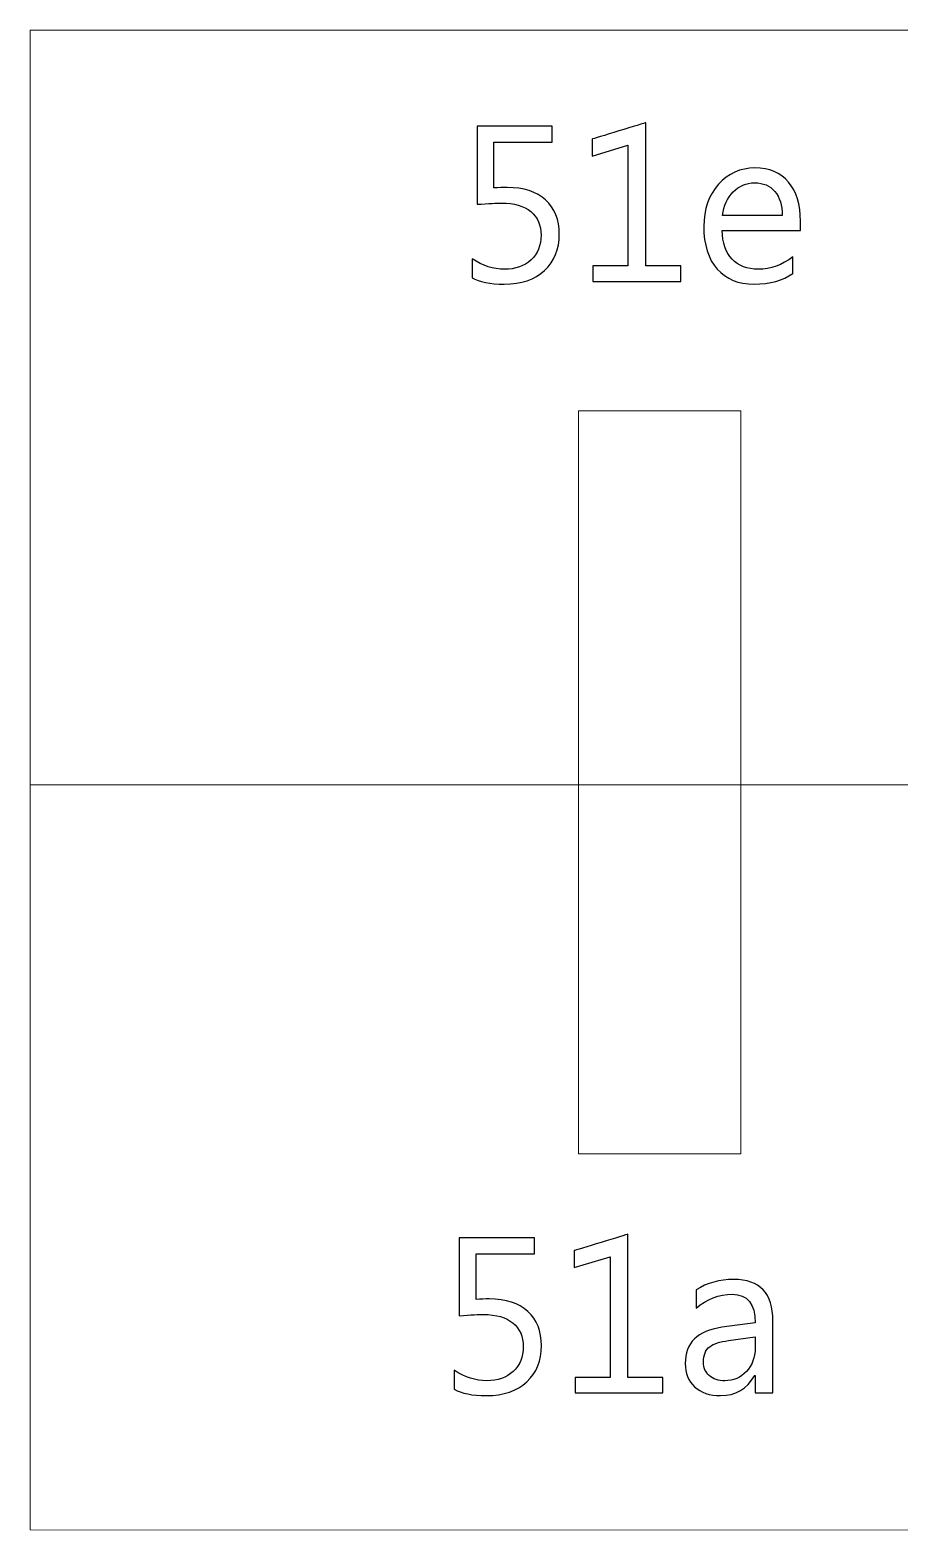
# Model space of a CAD drawing. Header units: centimetres. Extents: x -19.4 to 19.9, y -26.5 to 22.7.
# Drawn here: x -5.714 to -4.053, y 19.805 to 22.671 of the extents above; entities that cross this region are included whole.
import ezdxf

# ---------------------------------------------------------------- set-up
doc = ezdxf.new("R2010")
doc.units = ezdxf.units.CM
doc.header["$MEASUREMENT"] = 0
doc.layers.add('Camada 1', color=7, linetype='Continuous')

msp = doc.modelspace()

# ---------------------------------------------------------------- linework, layer by layer
at = {"layer": 'Camada 1', "color": 7, "lineweight": 9}
msp.add_lwpolyline([(-4.66651, 20.52374), (-4.35637, 20.52374), (-4.35637, 21.94334), (-4.66651, 21.94334), (-4.66651, 20.52374)], close=True, dxfattribs=at)
for points in [[(-5.71413, 22.67052), (-5.71413, 22.67052), (2.17639, 22.67048), (2.17639, 22.67048), (2.17639, 22.67048), (2.17639, 22.67048), (2.17639, 19.8054), (2.17639, 19.8054), (2.17639, 19.8054), (2.17639, 19.8054), (-5.71413, 19.80566), (-5.71413, 19.80566), (-5.71413, 19.80566), (-5.71413, 19.80566), (-5.71413, 22.67052), (-5.71413, 22.67052)], [(-5.71413, 21.22868), (-5.71413, 21.22868), (2.17639, 21.22866), (2.17639, 21.22866), (2.17639, 21.22866), (2.17639, 21.22866), (2.17639, 19.8054), (2.17639, 19.8054), (2.17639, 19.8054), (2.17639, 19.8054), (-5.71413, 19.80553), (-5.71413, 19.80553), (-5.71413, 19.80553), (-5.71413, 19.80553), (-5.71413, 21.22868), (-5.71413, 21.22868)]]:
    msp.add_open_spline(points, degree=3, knots=[0, 0, 0, 0, 0.2, 0.2, 0.2, 0.2, 0.4, 0.4, 0.4, 0.4, 0.6, 0.6, 0.6, 0.6, 1, 1, 1, 1], dxfattribs=at)
at = {"layer": 'Camada 1', "color": 7}
for points, knots in [([(-4.47142, 22.1902), (-4.47142, 22.1902), (-4.63906, 22.1902), (-4.63906, 22.1902), (-4.63906, 22.1902), (-4.63906, 22.1902), (-4.63906, 22.21983), (-4.63906, 22.21983), (-4.63906, 22.21983), (-4.63906, 22.21983), (-4.57218, 22.21983), (-4.57218, 22.21983), (-4.57218, 22.21983), (-4.57218, 22.21983), (-4.57218, 22.45027), (-4.57218, 22.45027), (-4.57218, 22.45027), (-4.57218, 22.45027), (-4.64076, 22.42981), (-4.64076, 22.42981), (-4.64076, 22.42981), (-4.64076, 22.42981), (-4.64076, 22.46198), (-4.64076, 22.46198), (-4.64076, 22.46198), (-4.64076, 22.46198), (-4.53831, 22.49331), (-4.53831, 22.49331), (-4.53831, 22.49331), (-4.53831, 22.49331), (-4.53831, 22.21983), (-4.53831, 22.21983), (-4.53831, 22.21983), (-4.53831, 22.21983), (-4.47142, 22.21983), (-4.47142, 22.21983), (-4.47142, 22.21983), (-4.47142, 22.21983), (-4.47142, 22.1902), (-4.47142, 22.1902)], [0, 0, 0, 0, 0.0909091, 0.0909091, 0.0909091, 0.0909091, 0.1818182, 0.1818182, 0.1818182, 0.1818182, 0.2727273, 0.2727273, 0.2727273, 0.2727273, 0.3636364, 0.3636364, 0.3636364, 0.3636364, 0.4545455, 0.4545455, 0.4545455, 0.4545455, 0.5454545, 0.5454545, 0.5454545, 0.5454546, 0.6363636, 0.6363636, 0.6363636, 0.6363636, 0.7272727, 0.7272727, 0.7272727, 0.7272727, 0.8181818, 0.8181818, 0.8181818, 0.8181818, 1, 1, 1, 1]), ([(-4.86978, 22.1974), (-4.86978, 22.1974), (-4.86978, 22.23338), (-4.86978, 22.23338), (-4.86978, 22.23338), (-4.84953, 22.22012), (-4.82893, 22.21348), (-4.80798, 22.21348), (-4.80798, 22.21348), (-4.78702, 22.21348), (-4.77016, 22.21941), (-4.75732, 22.23126), (-4.75732, 22.23126), (-4.74454, 22.24305), (-4.73812, 22.25878), (-4.73812, 22.27833), (-4.73812, 22.27833), (-4.73812, 22.29773), (-4.74469, 22.3129), (-4.75774, 22.32376), (-4.75774, 22.32376), (-4.77086, 22.33463), (-4.78956, 22.34006), (-4.81397, 22.34006), (-4.81397, 22.34006), (-4.82223, 22.34006), (-4.83775, 22.33922), (-4.86047, 22.33759), (-4.86047, 22.33759), (-4.86047, 22.33759), (-4.86047, 22.48654), (-4.86047, 22.48654), (-4.86047, 22.48654), (-4.86047, 22.48654), (-4.71696, 22.48654), (-4.71696, 22.48654), (-4.71696, 22.48654), (-4.71696, 22.48654), (-4.71696, 22.45606), (-4.71696, 22.45606), (-4.71696, 22.45606), (-4.71696, 22.45606), (-4.8283, 22.45606), (-4.8283, 22.45606), (-4.8283, 22.45606), (-4.8283, 22.45606), (-4.8283, 22.36885), (-4.8283, 22.36885), (-4.8283, 22.36885), (-4.81919, 22.36941), (-4.8108, 22.3697), (-4.80304, 22.3697), (-4.80304, 22.3697), (-4.77136, 22.3697), (-4.7468, 22.36172), (-4.72945, 22.34585), (-4.72945, 22.34585), (-4.71209, 22.32997), (-4.70341, 22.30817), (-4.70341, 22.28051), (-4.70341, 22.28051), (-4.70341, 22.25187), (-4.71272, 22.22879), (-4.73142, 22.21137), (-4.73142, 22.21137), (-4.75012, 22.19387), (-4.7758, 22.18512), (-4.80833, 22.18512), (-4.80833, 22.18512), (-4.83577, 22.18512), (-4.85624, 22.18921), (-4.86978, 22.1974)], [0, 0, 0, 0, 0.0526316, 0.0526316, 0.0526316, 0.0526316, 0.1052632, 0.1052632, 0.1052632, 0.1052632, 0.1578947, 0.1578947, 0.1578947, 0.1578947, 0.2105263, 0.2105263, 0.2105263, 0.2105263, 0.2631579, 0.2631579, 0.2631579, 0.2631579, 0.3157895, 0.3157895, 0.3157895, 0.3157895, 0.3684211, 0.3684211, 0.3684211, 0.3684211, 0.4210526, 0.4210526, 0.4210526, 0.4210526, 0.4736842, 0.4736842, 0.4736842, 0.4736842, 0.5263158, 0.5263158, 0.5263158, 0.5263158, 0.5789474, 0.5789474, 0.5789474, 0.5789474, 0.6315789, 0.6315789, 0.6315789, 0.631579, 0.6842105, 0.6842105, 0.6842105, 0.6842105, 0.7368421, 0.7368421, 0.7368421, 0.7368421, 0.7894737, 0.7894737, 0.7894737, 0.7894737, 0.8421053, 0.8421053, 0.8421053, 0.8421053, 0.8947368, 0.8947368, 0.8947368, 0.8947369, 1, 1, 1, 1]), ([(-4.24282, 22.28757), (-4.24282, 22.28757), (-4.39226, 22.28757), (-4.39226, 22.28757), (-4.39226, 22.28757), (-4.39169, 22.26393), (-4.38534, 22.24566), (-4.37328, 22.23282), (-4.37328, 22.23282), (-4.36114, 22.2199), (-4.34449, 22.21348), (-4.32332, 22.21348), (-4.32332, 22.21348), (-4.29947, 22.21348), (-4.2776, 22.22139), (-4.25763, 22.23719), (-4.25763, 22.23719), (-4.25763, 22.23719), (-4.25763, 22.20544), (-4.25763, 22.20544), (-4.25763, 22.20544), (-4.27619, 22.19189), (-4.30081, 22.18512), (-4.33137, 22.18512), (-4.33137, 22.18512), (-4.36121, 22.18512), (-4.38471, 22.19472), (-4.40178, 22.21398), (-4.40178, 22.21398), (-4.41886, 22.23324), (-4.42739, 22.26033), (-4.42739, 22.29519), (-4.42739, 22.29519), (-4.42739, 22.32821), (-4.41808, 22.35502), (-4.39938, 22.37583), (-4.39938, 22.37583), (-4.38068, 22.39658), (-4.35754, 22.40695), (-4.32981, 22.40695), (-4.32981, 22.40695), (-4.30215, 22.40695), (-4.28071, 22.39799), (-4.26554, 22.38007), (-4.26554, 22.38007), (-4.25037, 22.36215), (-4.24282, 22.33724), (-4.24282, 22.30535), (-4.24282, 22.30535), (-4.24282, 22.30535), (-4.24282, 22.28757), (-4.24282, 22.28757)], [0, 0, 0, 0, 0.0714286, 0.0714286, 0.0714286, 0.0714286, 0.1428571, 0.1428571, 0.1428571, 0.1428572, 0.2142857, 0.2142857, 0.2142857, 0.2142857, 0.2857143, 0.2857143, 0.2857143, 0.2857143, 0.3571429, 0.3571429, 0.3571429, 0.3571429, 0.4285714, 0.4285714, 0.4285714, 0.4285714, 0.5, 0.5, 0.5, 0.5, 0.5714286, 0.5714286, 0.5714286, 0.5714286, 0.6428571, 0.6428571, 0.6428571, 0.6428572, 0.7142857, 0.7142857, 0.7142857, 0.7142857, 0.7857143, 0.7857143, 0.7857143, 0.7857143, 0.8571429, 0.8571429, 0.8571429, 0.8571429, 1, 1, 1, 1]), ([(-4.27753, 22.31636), (-4.27767, 22.33597), (-4.2824, 22.35128), (-4.29171, 22.36222), (-4.29171, 22.36222), (-4.30103, 22.37315), (-4.31394, 22.37859), (-4.33045, 22.37859), (-4.33045, 22.37859), (-4.34639, 22.37859), (-4.36001, 22.37287), (-4.37116, 22.36137), (-4.37116, 22.36137), (-4.38231, 22.34987), (-4.38922, 22.33491), (-4.39183, 22.31636), (-4.39183, 22.31636), (-4.39183, 22.31636), (-4.27753, 22.31636), (-4.27753, 22.31636)], [0, 0, 0, 0, 0.1666667, 0.1666667, 0.1666667, 0.1666667, 0.3333333, 0.3333333, 0.3333333, 0.3333333, 0.5, 0.5, 0.5, 0.5, 0.6666667, 0.6666667, 0.6666667, 0.6666667, 1, 1, 1, 1]), ([(-4.90378, 20.0744), (-4.90378, 20.0744), (-4.90378, 20.11038), (-4.90378, 20.11038), (-4.90378, 20.11038), (-4.88353, 20.09712), (-4.86293, 20.09048), (-4.84198, 20.09048), (-4.84198, 20.09048), (-4.82102, 20.09048), (-4.80416, 20.09641), (-4.79132, 20.10826), (-4.79132, 20.10826), (-4.77854, 20.12005), (-4.77212, 20.13578), (-4.77212, 20.15533), (-4.77212, 20.15533), (-4.77212, 20.17473), (-4.77869, 20.1899), (-4.79174, 20.20076), (-4.79174, 20.20076), (-4.80486, 20.21163), (-4.82356, 20.21706), (-4.84797, 20.21706), (-4.84797, 20.21706), (-4.85623, 20.21706), (-4.87175, 20.21622), (-4.89447, 20.21459), (-4.89447, 20.21459), (-4.89447, 20.21459), (-4.89447, 20.36354), (-4.89447, 20.36354), (-4.89447, 20.36354), (-4.89447, 20.36354), (-4.75096, 20.36354), (-4.75096, 20.36354), (-4.75096, 20.36354), (-4.75096, 20.36354), (-4.75096, 20.33306), (-4.75096, 20.33306), (-4.75096, 20.33306), (-4.75096, 20.33306), (-4.8623, 20.33306), (-4.8623, 20.33306), (-4.8623, 20.33306), (-4.8623, 20.33306), (-4.8623, 20.24585), (-4.8623, 20.24585), (-4.8623, 20.24585), (-4.85319, 20.24641), (-4.8448, 20.2467), (-4.83704, 20.2467), (-4.83704, 20.2467), (-4.80536, 20.2467), (-4.7808, 20.23872), (-4.76345, 20.22285), (-4.76345, 20.22285), (-4.74609, 20.20697), (-4.73741, 20.18517), (-4.73741, 20.15751), (-4.73741, 20.15751), (-4.73741, 20.12887), (-4.74672, 20.10579), (-4.76542, 20.08837), (-4.76542, 20.08837), (-4.78412, 20.07087), (-4.8098, 20.06212), (-4.84233, 20.06212), (-4.84233, 20.06212), (-4.86977, 20.06212), (-4.89024, 20.06621), (-4.90378, 20.0744)], [0, 0, 0, 0, 0.0526316, 0.0526316, 0.0526316, 0.0526316, 0.1052632, 0.1052632, 0.1052632, 0.1052632, 0.1578947, 0.1578947, 0.1578947, 0.1578947, 0.2105263, 0.2105263, 0.2105263, 0.2105263, 0.2631579, 0.2631579, 0.2631579, 0.2631579, 0.3157895, 0.3157895, 0.3157895, 0.3157895, 0.3684211, 0.3684211, 0.3684211, 0.3684211, 0.4210526, 0.4210526, 0.4210526, 0.4210526, 0.4736842, 0.4736842, 0.4736842, 0.4736842, 0.5263158, 0.5263158, 0.5263158, 0.5263158, 0.5789474, 0.5789474, 0.5789474, 0.5789474, 0.6315789, 0.6315789, 0.6315789, 0.631579, 0.6842105, 0.6842105, 0.6842105, 0.6842105, 0.7368421, 0.7368421, 0.7368421, 0.7368421, 0.7894737, 0.7894737, 0.7894737, 0.7894737, 0.8421053, 0.8421053, 0.8421053, 0.8421053, 0.8947368, 0.8947368, 0.8947368, 0.8947369, 1, 1, 1, 1]), ([(-4.50542, 20.0672), (-4.50542, 20.0672), (-4.67306, 20.0672), (-4.67306, 20.0672), (-4.67306, 20.0672), (-4.67306, 20.0672), (-4.67306, 20.09683), (-4.67306, 20.09683), (-4.67306, 20.09683), (-4.67306, 20.09683), (-4.60618, 20.09683), (-4.60618, 20.09683), (-4.60618, 20.09683), (-4.60618, 20.09683), (-4.60618, 20.32727), (-4.60618, 20.32727), (-4.60618, 20.32727), (-4.60618, 20.32727), (-4.67476, 20.30681), (-4.67476, 20.30681), (-4.67476, 20.30681), (-4.67476, 20.30681), (-4.67476, 20.33898), (-4.67476, 20.33898), (-4.67476, 20.33898), (-4.67476, 20.33898), (-4.57231, 20.37031), (-4.57231, 20.37031), (-4.57231, 20.37031), (-4.57231, 20.37031), (-4.57231, 20.09683), (-4.57231, 20.09683), (-4.57231, 20.09683), (-4.57231, 20.09683), (-4.50542, 20.09683), (-4.50542, 20.09683), (-4.50542, 20.09683), (-4.50542, 20.09683), (-4.50542, 20.0672), (-4.50542, 20.0672)], [0, 0, 0, 0, 0.0909091, 0.0909091, 0.0909091, 0.0909091, 0.1818182, 0.1818182, 0.1818182, 0.1818182, 0.2727273, 0.2727273, 0.2727273, 0.2727273, 0.3636364, 0.3636364, 0.3636364, 0.3636364, 0.4545455, 0.4545455, 0.4545455, 0.4545455, 0.5454545, 0.5454545, 0.5454545, 0.5454546, 0.6363636, 0.6363636, 0.6363636, 0.6363636, 0.7272727, 0.7272727, 0.7272727, 0.7272727, 0.8181818, 0.8181818, 0.8181818, 0.8181818, 1, 1, 1, 1]), ([(-4.29544, 20.0672), (-4.29544, 20.0672), (-4.32931, 20.0672), (-4.32931, 20.0672), (-4.32931, 20.0672), (-4.32931, 20.0672), (-4.32931, 20.10029), (-4.32931, 20.10029), (-4.32931, 20.10029), (-4.32931, 20.10029), (-4.33016, 20.10029), (-4.33016, 20.10029), (-4.33016, 20.10029), (-4.3449, 20.07482), (-4.36656, 20.06212), (-4.39528, 20.06212), (-4.39528, 20.06212), (-4.41638, 20.06212), (-4.43289, 20.06769), (-4.44481, 20.07891), (-4.44481, 20.07891), (-4.45674, 20.09006), (-4.46266, 20.10488), (-4.46266, 20.12336), (-4.46266, 20.12336), (-4.46266, 20.16295), (-4.43938, 20.18602), (-4.39281, 20.19251), (-4.39281, 20.19251), (-4.39281, 20.19251), (-4.32931, 20.2014), (-4.32931, 20.2014), (-4.32931, 20.2014), (-4.32931, 20.23752), (-4.34385, 20.25559), (-4.37291, 20.25559), (-4.37291, 20.25559), (-4.39839, 20.25559), (-4.42139, 20.24684), (-4.44192, 20.22934), (-4.44192, 20.22934), (-4.44192, 20.22934), (-4.44192, 20.26405), (-4.44192, 20.26405), (-4.44192, 20.26405), (-4.42111, 20.27732), (-4.39719, 20.28395), (-4.37002, 20.28395), (-4.37002, 20.28395), (-4.32028, 20.28395), (-4.29544, 20.25763), (-4.29544, 20.20493), (-4.29544, 20.20493), (-4.29544, 20.20493), (-4.29544, 20.0672), (-4.29544, 20.0672)], [0, 0, 0, 0, 0.0666667, 0.0666667, 0.0666667, 0.0666667, 0.1333333, 0.1333333, 0.1333333, 0.1333333, 0.2, 0.2, 0.2, 0.2, 0.2666667, 0.2666667, 0.2666667, 0.2666667, 0.3333333, 0.3333333, 0.3333333, 0.3333333, 0.4, 0.4, 0.4, 0.4, 0.4666667, 0.4666667, 0.4666667, 0.4666667, 0.5333333, 0.5333333, 0.5333333, 0.5333333, 0.6, 0.6, 0.6, 0.6, 0.6666667, 0.6666667, 0.6666667, 0.6666667, 0.7333333, 0.7333333, 0.7333333, 0.7333333, 0.8, 0.8, 0.8, 0.8, 0.8666667, 0.8666667, 0.8666667, 0.8666667, 1, 1, 1, 1]), ([(-4.32931, 20.17431), (-4.32931, 20.17431), (-4.38039, 20.16725), (-4.38039, 20.16725), (-4.38039, 20.16725), (-4.39613, 20.16506), (-4.40798, 20.16111), (-4.41595, 20.15554), (-4.41595, 20.15554), (-4.42393, 20.14989), (-4.42795, 20.14001), (-4.42795, 20.12576), (-4.42795, 20.12576), (-4.42795, 20.11539), (-4.42428, 20.10692), (-4.41687, 20.10036), (-4.41687, 20.10036), (-4.40953, 20.0938), (-4.39966, 20.09048), (-4.38745, 20.09048), (-4.38745, 20.09048), (-4.37059, 20.09048), (-4.35669, 20.09641), (-4.34575, 20.10819), (-4.34575, 20.10819), (-4.33481, 20.12005), (-4.32931, 20.135), (-4.32931, 20.15314), (-4.32931, 20.15314), (-4.32931, 20.15314), (-4.32931, 20.17431), (-4.32931, 20.17431)], [0, 0, 0, 0, 0.1111111, 0.1111111, 0.1111111, 0.1111111, 0.2222222, 0.2222222, 0.2222222, 0.2222222, 0.3333333, 0.3333333, 0.3333333, 0.3333333, 0.4444444, 0.4444444, 0.4444444, 0.4444445, 0.5555556, 0.5555556, 0.5555556, 0.5555556, 0.6666667, 0.6666667, 0.6666667, 0.6666667, 0.7777778, 0.7777778, 0.7777778, 0.7777778, 1, 1, 1, 1])]:
    msp.add_open_spline(points, degree=3, knots=knots, dxfattribs=at)
at = {"layer": 'Camada 1', "color": 250, "lineweight": 9}
for points, knots in [([(-4.47142, 22.1902), (-4.47142, 22.1902), (-4.63906, 22.1902), (-4.63906, 22.1902), (-4.63906, 22.1902), (-4.63906, 22.1902), (-4.63906, 22.21983), (-4.63906, 22.21983), (-4.63906, 22.21983), (-4.63906, 22.21983), (-4.57218, 22.21983), (-4.57218, 22.21983), (-4.57218, 22.21983), (-4.57218, 22.21983), (-4.57218, 22.45027), (-4.57218, 22.45027), (-4.57218, 22.45027), (-4.57218, 22.45027), (-4.64076, 22.42981), (-4.64076, 22.42981), (-4.64076, 22.42981), (-4.64076, 22.42981), (-4.64076, 22.46198), (-4.64076, 22.46198), (-4.64076, 22.46198), (-4.64076, 22.46198), (-4.53831, 22.49331), (-4.53831, 22.49331), (-4.53831, 22.49331), (-4.53831, 22.49331), (-4.53831, 22.21983), (-4.53831, 22.21983), (-4.53831, 22.21983), (-4.53831, 22.21983), (-4.47142, 22.21983), (-4.47142, 22.21983), (-4.47142, 22.21983), (-4.47142, 22.21983), (-4.47142, 22.1902), (-4.47142, 22.1902)], [0, 0, 0, 0, 0.0909091, 0.0909091, 0.0909091, 0.0909091, 0.1818182, 0.1818182, 0.1818182, 0.1818182, 0.2727273, 0.2727273, 0.2727273, 0.2727273, 0.3636364, 0.3636364, 0.3636364, 0.3636364, 0.4545455, 0.4545455, 0.4545455, 0.4545455, 0.5454545, 0.5454545, 0.5454545, 0.5454546, 0.6363636, 0.6363636, 0.6363636, 0.6363636, 0.7272727, 0.7272727, 0.7272727, 0.7272727, 0.8181818, 0.8181818, 0.8181818, 0.8181818, 1, 1, 1, 1]), ([(-4.86978, 22.1974), (-4.86978, 22.1974), (-4.86978, 22.23338), (-4.86978, 22.23338), (-4.86978, 22.23338), (-4.84953, 22.22012), (-4.82893, 22.21348), (-4.80798, 22.21348), (-4.80798, 22.21348), (-4.78702, 22.21348), (-4.77016, 22.21941), (-4.75732, 22.23126), (-4.75732, 22.23126), (-4.74454, 22.24305), (-4.73812, 22.25878), (-4.73812, 22.27833), (-4.73812, 22.27833), (-4.73812, 22.29773), (-4.74469, 22.3129), (-4.75774, 22.32376), (-4.75774, 22.32376), (-4.77086, 22.33463), (-4.78956, 22.34006), (-4.81397, 22.34006), (-4.81397, 22.34006), (-4.82223, 22.34006), (-4.83775, 22.33922), (-4.86047, 22.33759), (-4.86047, 22.33759), (-4.86047, 22.33759), (-4.86047, 22.48654), (-4.86047, 22.48654), (-4.86047, 22.48654), (-4.86047, 22.48654), (-4.71696, 22.48654), (-4.71696, 22.48654), (-4.71696, 22.48654), (-4.71696, 22.48654), (-4.71696, 22.45606), (-4.71696, 22.45606), (-4.71696, 22.45606), (-4.71696, 22.45606), (-4.8283, 22.45606), (-4.8283, 22.45606), (-4.8283, 22.45606), (-4.8283, 22.45606), (-4.8283, 22.36885), (-4.8283, 22.36885), (-4.8283, 22.36885), (-4.81919, 22.36941), (-4.8108, 22.3697), (-4.80304, 22.3697), (-4.80304, 22.3697), (-4.77136, 22.3697), (-4.7468, 22.36172), (-4.72945, 22.34585), (-4.72945, 22.34585), (-4.71209, 22.32997), (-4.70341, 22.30817), (-4.70341, 22.28051), (-4.70341, 22.28051), (-4.70341, 22.25187), (-4.71272, 22.22879), (-4.73142, 22.21137), (-4.73142, 22.21137), (-4.75012, 22.19387), (-4.7758, 22.18512), (-4.80833, 22.18512), (-4.80833, 22.18512), (-4.83577, 22.18512), (-4.85624, 22.18921), (-4.86978, 22.1974)], [0, 0, 0, 0, 0.0526316, 0.0526316, 0.0526316, 0.0526316, 0.1052632, 0.1052632, 0.1052632, 0.1052632, 0.1578947, 0.1578947, 0.1578947, 0.1578947, 0.2105263, 0.2105263, 0.2105263, 0.2105263, 0.2631579, 0.2631579, 0.2631579, 0.2631579, 0.3157895, 0.3157895, 0.3157895, 0.3157895, 0.3684211, 0.3684211, 0.3684211, 0.3684211, 0.4210526, 0.4210526, 0.4210526, 0.4210526, 0.4736842, 0.4736842, 0.4736842, 0.4736842, 0.5263158, 0.5263158, 0.5263158, 0.5263158, 0.5789474, 0.5789474, 0.5789474, 0.5789474, 0.6315789, 0.6315789, 0.6315789, 0.631579, 0.6842105, 0.6842105, 0.6842105, 0.6842105, 0.7368421, 0.7368421, 0.7368421, 0.7368421, 0.7894737, 0.7894737, 0.7894737, 0.7894737, 0.8421053, 0.8421053, 0.8421053, 0.8421053, 0.8947368, 0.8947368, 0.8947368, 0.8947369, 1, 1, 1, 1]), ([(-4.24282, 22.28757), (-4.24282, 22.28757), (-4.39226, 22.28757), (-4.39226, 22.28757), (-4.39226, 22.28757), (-4.39169, 22.26393), (-4.38534, 22.24566), (-4.37328, 22.23282), (-4.37328, 22.23282), (-4.36114, 22.2199), (-4.34449, 22.21348), (-4.32332, 22.21348), (-4.32332, 22.21348), (-4.29947, 22.21348), (-4.2776, 22.22139), (-4.25763, 22.23719), (-4.25763, 22.23719), (-4.25763, 22.23719), (-4.25763, 22.20544), (-4.25763, 22.20544), (-4.25763, 22.20544), (-4.27619, 22.19189), (-4.30081, 22.18512), (-4.33137, 22.18512), (-4.33137, 22.18512), (-4.36121, 22.18512), (-4.38471, 22.19472), (-4.40178, 22.21398), (-4.40178, 22.21398), (-4.41886, 22.23324), (-4.42739, 22.26033), (-4.42739, 22.29519), (-4.42739, 22.29519), (-4.42739, 22.32821), (-4.41808, 22.35502), (-4.39938, 22.37583), (-4.39938, 22.37583), (-4.38068, 22.39658), (-4.35754, 22.40695), (-4.32981, 22.40695), (-4.32981, 22.40695), (-4.30215, 22.40695), (-4.28071, 22.39799), (-4.26554, 22.38007), (-4.26554, 22.38007), (-4.25037, 22.36215), (-4.24282, 22.33724), (-4.24282, 22.30535), (-4.24282, 22.30535), (-4.24282, 22.30535), (-4.24282, 22.28757), (-4.24282, 22.28757)], [0, 0, 0, 0, 0.0714286, 0.0714286, 0.0714286, 0.0714286, 0.1428571, 0.1428571, 0.1428571, 0.1428572, 0.2142857, 0.2142857, 0.2142857, 0.2142857, 0.2857143, 0.2857143, 0.2857143, 0.2857143, 0.3571429, 0.3571429, 0.3571429, 0.3571429, 0.4285714, 0.4285714, 0.4285714, 0.4285714, 0.5, 0.5, 0.5, 0.5, 0.5714286, 0.5714286, 0.5714286, 0.5714286, 0.6428571, 0.6428571, 0.6428571, 0.6428572, 0.7142857, 0.7142857, 0.7142857, 0.7142857, 0.7857143, 0.7857143, 0.7857143, 0.7857143, 0.8571429, 0.8571429, 0.8571429, 0.8571429, 1, 1, 1, 1]), ([(-4.27753, 22.31636), (-4.27767, 22.33597), (-4.2824, 22.35128), (-4.29171, 22.36222), (-4.29171, 22.36222), (-4.30103, 22.37315), (-4.31394, 22.37859), (-4.33045, 22.37859), (-4.33045, 22.37859), (-4.34639, 22.37859), (-4.36001, 22.37287), (-4.37116, 22.36137), (-4.37116, 22.36137), (-4.38231, 22.34987), (-4.38922, 22.33491), (-4.39183, 22.31636), (-4.39183, 22.31636), (-4.39183, 22.31636), (-4.27753, 22.31636), (-4.27753, 22.31636)], [0, 0, 0, 0, 0.1666667, 0.1666667, 0.1666667, 0.1666667, 0.3333333, 0.3333333, 0.3333333, 0.3333333, 0.5, 0.5, 0.5, 0.5, 0.6666667, 0.6666667, 0.6666667, 0.6666667, 1, 1, 1, 1]), ([(-4.90378, 20.0744), (-4.90378, 20.0744), (-4.90378, 20.11038), (-4.90378, 20.11038), (-4.90378, 20.11038), (-4.88353, 20.09712), (-4.86293, 20.09048), (-4.84198, 20.09048), (-4.84198, 20.09048), (-4.82102, 20.09048), (-4.80416, 20.09641), (-4.79132, 20.10826), (-4.79132, 20.10826), (-4.77854, 20.12005), (-4.77212, 20.13578), (-4.77212, 20.15533), (-4.77212, 20.15533), (-4.77212, 20.17473), (-4.77869, 20.1899), (-4.79174, 20.20076), (-4.79174, 20.20076), (-4.80486, 20.21163), (-4.82356, 20.21706), (-4.84797, 20.21706), (-4.84797, 20.21706), (-4.85623, 20.21706), (-4.87175, 20.21622), (-4.89447, 20.21459), (-4.89447, 20.21459), (-4.89447, 20.21459), (-4.89447, 20.36354), (-4.89447, 20.36354), (-4.89447, 20.36354), (-4.89447, 20.36354), (-4.75096, 20.36354), (-4.75096, 20.36354), (-4.75096, 20.36354), (-4.75096, 20.36354), (-4.75096, 20.33306), (-4.75096, 20.33306), (-4.75096, 20.33306), (-4.75096, 20.33306), (-4.8623, 20.33306), (-4.8623, 20.33306), (-4.8623, 20.33306), (-4.8623, 20.33306), (-4.8623, 20.24585), (-4.8623, 20.24585), (-4.8623, 20.24585), (-4.85319, 20.24641), (-4.8448, 20.2467), (-4.83704, 20.2467), (-4.83704, 20.2467), (-4.80536, 20.2467), (-4.7808, 20.23872), (-4.76345, 20.22285), (-4.76345, 20.22285), (-4.74609, 20.20697), (-4.73741, 20.18517), (-4.73741, 20.15751), (-4.73741, 20.15751), (-4.73741, 20.12887), (-4.74672, 20.10579), (-4.76542, 20.08837), (-4.76542, 20.08837), (-4.78412, 20.07087), (-4.8098, 20.06212), (-4.84233, 20.06212), (-4.84233, 20.06212), (-4.86977, 20.06212), (-4.89024, 20.06621), (-4.90378, 20.0744)], [0, 0, 0, 0, 0.0526316, 0.0526316, 0.0526316, 0.0526316, 0.1052632, 0.1052632, 0.1052632, 0.1052632, 0.1578947, 0.1578947, 0.1578947, 0.1578947, 0.2105263, 0.2105263, 0.2105263, 0.2105263, 0.2631579, 0.2631579, 0.2631579, 0.2631579, 0.3157895, 0.3157895, 0.3157895, 0.3157895, 0.3684211, 0.3684211, 0.3684211, 0.3684211, 0.4210526, 0.4210526, 0.4210526, 0.4210526, 0.4736842, 0.4736842, 0.4736842, 0.4736842, 0.5263158, 0.5263158, 0.5263158, 0.5263158, 0.5789474, 0.5789474, 0.5789474, 0.5789474, 0.6315789, 0.6315789, 0.6315789, 0.631579, 0.6842105, 0.6842105, 0.6842105, 0.6842105, 0.7368421, 0.7368421, 0.7368421, 0.7368421, 0.7894737, 0.7894737, 0.7894737, 0.7894737, 0.8421053, 0.8421053, 0.8421053, 0.8421053, 0.8947368, 0.8947368, 0.8947368, 0.8947369, 1, 1, 1, 1]), ([(-4.50542, 20.0672), (-4.50542, 20.0672), (-4.67306, 20.0672), (-4.67306, 20.0672), (-4.67306, 20.0672), (-4.67306, 20.0672), (-4.67306, 20.09683), (-4.67306, 20.09683), (-4.67306, 20.09683), (-4.67306, 20.09683), (-4.60618, 20.09683), (-4.60618, 20.09683), (-4.60618, 20.09683), (-4.60618, 20.09683), (-4.60618, 20.32727), (-4.60618, 20.32727), (-4.60618, 20.32727), (-4.60618, 20.32727), (-4.67476, 20.30681), (-4.67476, 20.30681), (-4.67476, 20.30681), (-4.67476, 20.30681), (-4.67476, 20.33898), (-4.67476, 20.33898), (-4.67476, 20.33898), (-4.67476, 20.33898), (-4.57231, 20.37031), (-4.57231, 20.37031), (-4.57231, 20.37031), (-4.57231, 20.37031), (-4.57231, 20.09683), (-4.57231, 20.09683), (-4.57231, 20.09683), (-4.57231, 20.09683), (-4.50542, 20.09683), (-4.50542, 20.09683), (-4.50542, 20.09683), (-4.50542, 20.09683), (-4.50542, 20.0672), (-4.50542, 20.0672)], [0, 0, 0, 0, 0.0909091, 0.0909091, 0.0909091, 0.0909091, 0.1818182, 0.1818182, 0.1818182, 0.1818182, 0.2727273, 0.2727273, 0.2727273, 0.2727273, 0.3636364, 0.3636364, 0.3636364, 0.3636364, 0.4545455, 0.4545455, 0.4545455, 0.4545455, 0.5454545, 0.5454545, 0.5454545, 0.5454546, 0.6363636, 0.6363636, 0.6363636, 0.6363636, 0.7272727, 0.7272727, 0.7272727, 0.7272727, 0.8181818, 0.8181818, 0.8181818, 0.8181818, 1, 1, 1, 1]), ([(-4.29544, 20.0672), (-4.29544, 20.0672), (-4.32931, 20.0672), (-4.32931, 20.0672), (-4.32931, 20.0672), (-4.32931, 20.0672), (-4.32931, 20.10029), (-4.32931, 20.10029), (-4.32931, 20.10029), (-4.32931, 20.10029), (-4.33016, 20.10029), (-4.33016, 20.10029), (-4.33016, 20.10029), (-4.3449, 20.07482), (-4.36656, 20.06212), (-4.39528, 20.06212), (-4.39528, 20.06212), (-4.41638, 20.06212), (-4.43289, 20.06769), (-4.44481, 20.07891), (-4.44481, 20.07891), (-4.45674, 20.09006), (-4.46266, 20.10488), (-4.46266, 20.12336), (-4.46266, 20.12336), (-4.46266, 20.16295), (-4.43938, 20.18602), (-4.39281, 20.19251), (-4.39281, 20.19251), (-4.39281, 20.19251), (-4.32931, 20.2014), (-4.32931, 20.2014), (-4.32931, 20.2014), (-4.32931, 20.23752), (-4.34385, 20.25559), (-4.37291, 20.25559), (-4.37291, 20.25559), (-4.39839, 20.25559), (-4.42139, 20.24684), (-4.44192, 20.22934), (-4.44192, 20.22934), (-4.44192, 20.22934), (-4.44192, 20.26405), (-4.44192, 20.26405), (-4.44192, 20.26405), (-4.42111, 20.27732), (-4.39719, 20.28395), (-4.37002, 20.28395), (-4.37002, 20.28395), (-4.32028, 20.28395), (-4.29544, 20.25763), (-4.29544, 20.20493), (-4.29544, 20.20493), (-4.29544, 20.20493), (-4.29544, 20.0672), (-4.29544, 20.0672)], [0, 0, 0, 0, 0.0666667, 0.0666667, 0.0666667, 0.0666667, 0.1333333, 0.1333333, 0.1333333, 0.1333333, 0.2, 0.2, 0.2, 0.2, 0.2666667, 0.2666667, 0.2666667, 0.2666667, 0.3333333, 0.3333333, 0.3333333, 0.3333333, 0.4, 0.4, 0.4, 0.4, 0.4666667, 0.4666667, 0.4666667, 0.4666667, 0.5333333, 0.5333333, 0.5333333, 0.5333333, 0.6, 0.6, 0.6, 0.6, 0.6666667, 0.6666667, 0.6666667, 0.6666667, 0.7333333, 0.7333333, 0.7333333, 0.7333333, 0.8, 0.8, 0.8, 0.8, 0.8666667, 0.8666667, 0.8666667, 0.8666667, 1, 1, 1, 1]), ([(-4.32931, 20.17431), (-4.32931, 20.17431), (-4.38039, 20.16725), (-4.38039, 20.16725), (-4.38039, 20.16725), (-4.39613, 20.16506), (-4.40798, 20.16111), (-4.41595, 20.15554), (-4.41595, 20.15554), (-4.42393, 20.14989), (-4.42795, 20.14001), (-4.42795, 20.12576), (-4.42795, 20.12576), (-4.42795, 20.11539), (-4.42428, 20.10692), (-4.41687, 20.10036), (-4.41687, 20.10036), (-4.40953, 20.0938), (-4.39966, 20.09048), (-4.38745, 20.09048), (-4.38745, 20.09048), (-4.37059, 20.09048), (-4.35669, 20.09641), (-4.34575, 20.10819), (-4.34575, 20.10819), (-4.33481, 20.12005), (-4.32931, 20.135), (-4.32931, 20.15314), (-4.32931, 20.15314), (-4.32931, 20.15314), (-4.32931, 20.17431), (-4.32931, 20.17431)], [0, 0, 0, 0, 0.1111111, 0.1111111, 0.1111111, 0.1111111, 0.2222222, 0.2222222, 0.2222222, 0.2222222, 0.3333333, 0.3333333, 0.3333333, 0.3333333, 0.4444444, 0.4444444, 0.4444444, 0.4444445, 0.5555556, 0.5555556, 0.5555556, 0.5555556, 0.6666667, 0.6666667, 0.6666667, 0.6666667, 0.7777778, 0.7777778, 0.7777778, 0.7777778, 1, 1, 1, 1])]:
    msp.add_open_spline(points, degree=3, knots=knots, dxfattribs=at)

doc.saveas('drawing.dxf')
